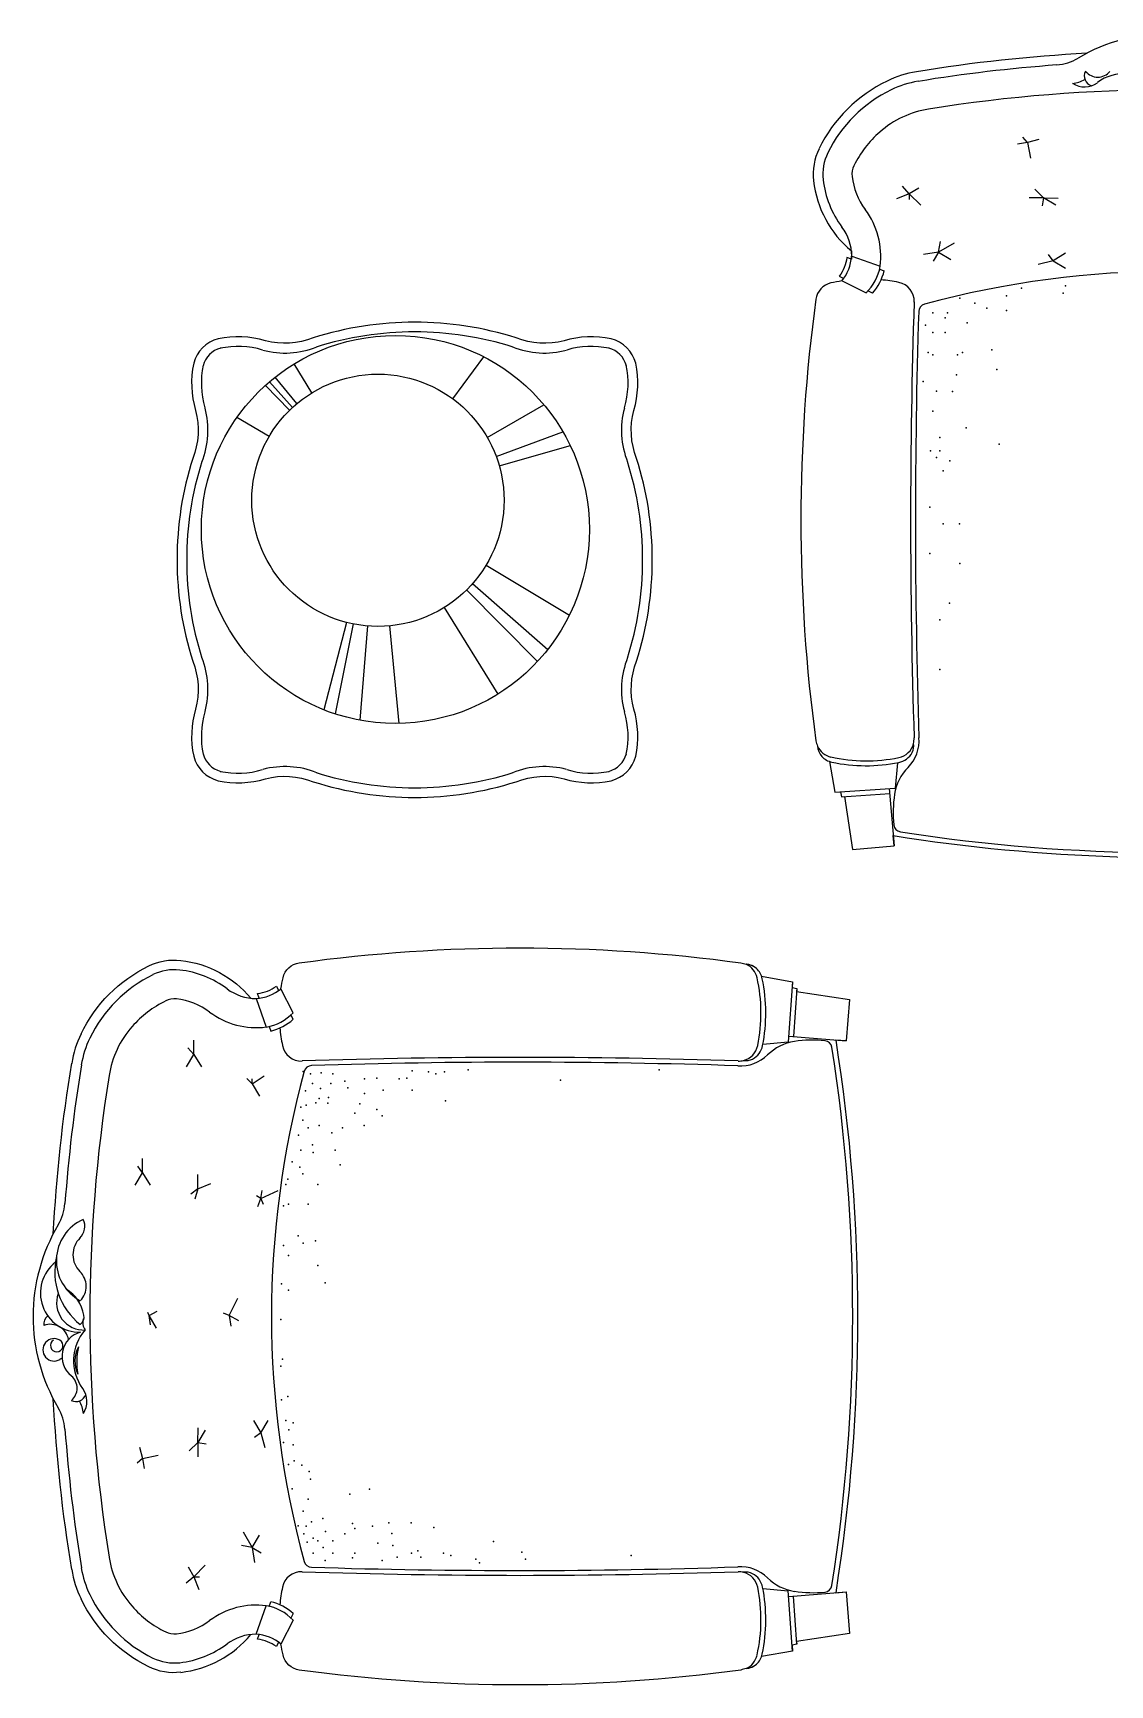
# Model space of a CAD drawing. Header units: inches. Extents: x 4.9 to 47.4, y 12.3 to 37.1.
# Drawn here: x 42.473 to 43.583, y 21.846 to 23.549 of the extents above; entities that cross this region are included whole.
import ezdxf

# ---------------------------------------------------------------- set-up
doc = ezdxf.new("R2010")
doc.units = ezdxf.units.IN
doc.header["$MEASUREMENT"] = 0
doc.layers.add('02', color=2, linetype='Continuous')

msp = doc.modelspace()

# ---------------------------------------------------------------- linework, layer by layer
at = {"layer": '02'}
for p, q in [((43.4985, 23.4358, -0.1), (43.4882, 23.4343, -0.1)), ((43.4985, 23.4358, -0.1), (43.4937, 23.4414, -0.1)), ((43.5102, 23.4389, -0.1), (43.4985, 23.4358, -0.1)), ((43.4985, 23.4358, -0.1), (43.5017, 23.4199, -0.1)), ((43.3765, 23.3829, -0.1), (43.3697, 23.3908, -0.1)), ((43.3865, 23.3889, -0.1), (43.3765, 23.3829, -0.1)), ((43.5149, 23.3789, -0.1), (43.5061, 23.388, -0.1)), ((43.3765, 23.3829, -0.1), (43.3633, 23.378, -0.1)), ((43.3765, 23.3829, -0.1), (43.3766, 23.3771, -0.1)), ((43.3765, 23.3829, -0.1), (43.3886, 23.3715, -0.1)), ((43.5149, 23.3789, -0.1), (43.5, 23.3789, -0.1)), ((43.5149, 23.3789, -0.1), (43.5135, 23.3705, -0.1)), ((43.5149, 23.3789, -0.1), (43.5301, 23.3785, -0.1)), ((43.5276, 23.3713, -0.1), (43.5149, 23.3789, -0.1)), ((43.4067, 23.3228, -0.1), (43.4089, 23.3339, -0.1)), ((43.3172, 23.3188, -0.1), (43.3465, 23.3084, -0.1)), ((43.4067, 23.3228, -0.1), (43.3913, 23.3206, -0.1)), ((43.4067, 23.3228, -0.1), (43.4012, 23.3136, -0.1)), ((43.4227, 23.3321, -0.1), (43.4067, 23.3228, -0.1)), ((43.4067, 23.3228, -0.1), (43.4194, 23.3152, -0.1)), ((43.5249, 23.314, -0.1), (43.5201, 23.3205, -0.1)), ((43.5377, 23.3217, -0.1), (43.5249, 23.314, -0.1)), ((43.3459, 23.3055, -0.1), (43.3507, 23.3038, -0.1)), ((43.5249, 23.314, -0.1), (43.5096, 23.31, -0.1)), ((43.5249, 23.314, -0.1), (43.5377, 23.3064, -0.1)), ((43.3317, 23.2808, -0.1), (43.3071, 23.2932, -0.1)), ((43.3386, 23.2807, -0.1), (43.334, 23.283, -0.1)), ((42.9061, 23.1716, -0.1), (42.9381, 23.2149, -0.1)), ((42.7607, 23.1778, -0.1), (42.7424, 23.2076, -0.1)), ((42.7378, 23.1599, -0.1), (42.7128, 23.1854, -0.1)), ((42.7409, 23.1629, -0.1), (42.7169, 23.1891, -0.1)), ((42.7454, 23.1669, -0.1), (42.7228, 23.1939, -0.1)), ((42.9414, 23.1319, -0.1), (43, 23.1656, -0.1)), ((42.7167, 23.133, -0.1), (42.6835, 23.1525, -0.1)), ((42.9506, 23.1123, -0.1), (43.0195, 23.1378, -0.1)), ((42.9538, 23.1026, -0.1), (43.0272, 23.1234, -0.1)), ((42.9403, 23.0002, -0.1), (43.0263, 22.9487, -0.1)), ((42.9264, 22.9813, -0.1), (43.0039, 22.9132, -0.1)), ((42.9202, 22.9747, -0.1), (42.9933, 22.9009, -0.1)), ((42.7964, 22.9412, -0.1), (42.7732, 22.851, -0.1)), ((42.8972, 22.9566, -0.1), (42.9526, 22.8673, -0.1)), ((42.8032, 22.9396, -0.1), (42.7846, 22.8469, -0.1)), ((42.8181, 22.9375, -0.1), (42.8102, 22.8404, -0.1)), ((42.8409, 22.9376, -0.1), (42.8504, 22.837, -0.1)), ((43.3643, 22.7964, -0.1), (43.3619, 22.7701, -0.1)), ((43.2999, 22.766, -0.1), (43.3619, 22.7701, -0.1)), ((43.3068, 22.7615, -0.1), (43.3564, 22.7648, -0.1)), ((43.356, 22.7698, -0.1), (43.3609, 22.7107, -0.1)), ((43.2561, 22.5707, -0.1), (43.2519, 22.5087, -0.1)), ((42.7033, 22.5534, -0.1), (42.7137, 22.524, -0.1)), ((42.7413, 22.5388, -0.1), (42.7289, 22.5635, -0.1)), ((43.2606, 22.5638, -0.1), (43.2573, 22.5141, -0.1)), ((42.7414, 22.532, -0.1), (42.7391, 22.5366, -0.1)), ((42.7166, 22.5247, -0.1), (42.7183, 22.5199, -0.1)), ((42.6392, 22.4956, -0.1), (42.6328, 22.5024, -0.1)), ((42.6392, 22.4956, -0.1), (42.6392, 22.5105, -0.1)), ((43.2257, 22.5063, -0.1), (43.2519, 22.5087, -0.1)), ((43.2523, 22.5146, -0.1), (43.3114, 22.5097, -0.1)), ((42.6315, 22.4829, -0.1), (42.6392, 22.4956, -0.1)), ((42.6392, 22.4956, -0.1), (42.6468, 22.4829, -0.1)), ((42.6992, 22.4654, -0.1), (42.6936, 22.4708, -0.1)), ((42.6992, 22.4654, -0.1), (42.7117, 22.4737, -0.1)), ((42.6992, 22.4654, -0.1), (42.6992, 22.4706, -0.1)), ((42.6992, 22.4654, -0.1), (42.7069, 22.4527, -0.1)), ((42.5863, 22.3736, -0.1), (42.5812, 22.3804, -0.1)), ((42.5863, 22.3736, -0.1), (42.5863, 22.3885, -0.1)), ((42.5787, 22.3609, -0.1), (42.5863, 22.3736, -0.1)), ((42.5863, 22.3736, -0.1), (42.5939, 22.3609, -0.1)), ((42.6432, 22.3573, -0.1), (42.6432, 22.3721, -0.1)), ((42.6432, 22.3573, -0.1), (42.6566, 22.3627, -0.1)), ((42.6432, 22.3573, -0.1), (42.6361, 22.3517, -0.1)), ((42.6432, 22.3573, -0.1), (42.6401, 22.3464, -0.1)), ((42.7081, 22.3472, -0.1), (42.7038, 22.3498, -0.1)), ((42.705, 22.3391, -0.1), (42.7081, 22.3472, -0.1)), ((42.7081, 22.3472, -0.1), (42.7094, 22.3556, -0.1)), ((42.7081, 22.3472, -0.1), (42.7261, 22.3555, -0.1)), ((42.7081, 22.3472, -0.1), (42.7106, 22.3415, -0.1)), ((42.6756, 22.2265, -0.1), (42.6843, 22.2445, -0.1)), ((42.5931, 22.2265, -0.1), (42.5917, 22.2298, -0.1)), ((42.5931, 22.2265, -0.1), (42.6011, 22.2311, -0.1)), ((42.6007, 22.2137, -0.1), (42.5931, 22.2265, -0.1)), ((42.5943, 22.2168, -0.1), (42.5931, 22.2265, -0.1)), ((42.6756, 22.2265, -0.1), (42.6697, 22.229, -0.1)), ((42.6756, 22.2265, -0.1), (42.6772, 22.2155, -0.1)), ((42.6855, 22.221, -0.1), (42.6756, 22.2265, -0.1)), ((42.6432, 22.0957, -0.1), (42.6436, 22.1109, -0.1)), ((42.6508, 22.1084, -0.1), (42.6432, 22.0957, -0.1)), ((42.7004, 22.1184, -0.1), (42.7081, 22.1057, -0.1)), ((42.7081, 22.1057, -0.1), (42.7157, 22.1184, -0.1)), ((42.5832, 22.091, -0.1), (42.5863, 22.0793, -0.1)), ((42.6432, 22.0957, -0.1), (42.6341, 22.0869, -0.1)), ((42.6432, 22.0957, -0.1), (42.6432, 22.0808, -0.1)), ((42.6432, 22.0957, -0.1), (42.6516, 22.0943, -0.1)), ((42.7081, 22.1057, -0.1), (42.7016, 22.1008, -0.1)), ((42.7081, 22.1057, -0.1), (42.7121, 22.0904, -0.1)), ((42.5863, 22.0793, -0.1), (42.5807, 22.0745, -0.1)), ((42.5863, 22.0793, -0.1), (42.6022, 22.0825, -0.1)), ((42.5863, 22.0793, -0.1), (42.5878, 22.069, -0.1)), ((42.6992, 21.9875, -0.1), (42.6882, 21.9896, -0.1)), ((42.69, 22.0035, -0.1), (42.6992, 21.9875, -0.1)), ((42.6992, 21.9875, -0.1), (42.7069, 22.0002, -0.1)), ((42.6992, 21.9875, -0.1), (42.7015, 21.9721, -0.1)), ((42.6992, 21.9875, -0.1), (42.7085, 21.982, -0.1)), ((42.6392, 21.9573, -0.1), (42.6313, 21.9505, -0.1)), ((42.6332, 21.9673, -0.1), (42.6392, 21.9573, -0.1)), ((42.6392, 21.9573, -0.1), (42.6506, 21.9693, -0.1)), ((42.6392, 21.9573, -0.1), (42.645, 21.9573, -0.1)), ((42.6392, 21.9573, -0.1), (42.6441, 21.9441, -0.1)), ((43.2257, 21.9451, -0.1), (43.2519, 21.9427, -0.1)), ((43.2561, 21.8806, -0.1), (43.2519, 21.9427, -0.1)), ((43.2523, 21.9368, -0.1), (43.3114, 21.9417, -0.1)), ((43.2606, 21.8876, -0.1), (43.2573, 21.9372, -0.1)), ((42.7033, 21.898, -0.1), (42.7137, 21.9273, -0.1)), ((42.7166, 21.9267, -0.1), (42.7183, 21.9314, -0.1)), ((42.7414, 21.9194, -0.1), (42.7391, 21.9147, -0.1)), ((42.7413, 21.9125, -0.1), (42.7289, 21.8879, -0.1))]:
    msp.add_line(p, q, dxfattribs=at)
at = {"layer": '02', "elevation": -0.1}
for points in [[(43.5597, 23.5279, 0.027469), (43.384, 23.5089)], [(43.384, 23.5089, 0.072741), (43.3537, 23.4993, 0.167894), (43.2836, 23.4296, 0.142757)], [(43.2779, 23.3965, 0.19374), (43.3169, 23.3242, -0.06219), (43.3169, 23.3157), (43.3121, 23.3174, -0.130431), (43.3044, 23.298), (43.309, 23.2957, -0.016653)], [(43.3071, 23.2932, 0.017245), (43.2958, 23.2911, 0.313331), (43.2803, 23.2743, 0.06785), (43.2803, 22.8192, 0.019914), (43.2819, 22.8137, 0.161289), (43.2863, 22.803, 0.120578)], [(43.2942, 22.7978), (43.2999, 22.766), (43.3058, 22.7664), (43.3068, 22.7615), (43.3098, 22.7617), (43.3181, 22.7072), (43.3609, 22.7107), (43.36, 22.7214, 0.064151), (43.8223, 22.7075, -0.049136), (44.0184, 22.7075, 0.04905), (44.3727, 22.7075, -0.048963), (44.5681, 22.7075, 0.064064), (45.0298, 22.7214), (45.0289, 22.7107), (45.0717, 22.7072), (45.08, 22.7617), (45.083, 22.7615), (45.084, 22.7664), (45.0899, 22.766), (45.0956, 22.7978, 0.120578)], [(42.7289, 22.5635, -0.017245), (42.731, 22.5748, -0.313331), (42.7478, 22.5902, -0.06785), (43.2029, 22.5902, -0.019914), (43.2083, 22.5887, -0.219294), (43.2191, 22.5843, -0.120578)], [(42.5228, 22.5169, -0.167894), (42.5925, 22.587, -0.142757), (42.6256, 22.5927, -0.19374), (42.6979, 22.5537, 0.027)], [(43.2243, 22.5763), (43.2561, 22.5707), (43.2557, 22.5648), (43.2606, 22.5638), (43.2604, 22.5608), (43.3149, 22.5525), (43.3114, 22.5097), (43.3007, 22.5106, -0.079194), (43.3007, 21.9408), (43.3114, 21.9417), (43.3149, 21.8989), (43.2604, 21.8906), (43.2606, 21.8876), (43.2557, 21.8866), (43.2561, 21.8806), (43.2243, 21.875, -0.120578)], [(42.7064, 22.5537), (42.7047, 22.5585, 0.130431), (42.7241, 22.5661), (42.7264, 22.5616, 0.016653)], [(42.4942, 22.3109, -0.027469), (42.5132, 22.4866, -0.072675)], [(42.5132, 21.9648, -0.027469), (42.4942, 22.1404, -0.245384)], [(42.6256, 21.8587, -0.142757), (42.5925, 21.8644, -0.167894), (42.5228, 21.9344, -0.072675)], [(42.7264, 21.8897), (42.7241, 21.8852, 0.130431), (42.7047, 21.8928), (42.7064, 21.8977, 0.016851)], [(43.2191, 21.8671, -0.219294), (43.2083, 21.8627, -0.019914), (43.2029, 21.8611, -0.06785), (42.7478, 21.8611, -0.313331), (42.731, 21.8766, -0.017245), (42.7289, 21.8879, 0.016653)]]:
    msp.add_lwpolyline(points, format="xyb", dxfattribs=at)
msp.add_lwpolyline([(42.6389, 23.2083, 0.125605), (42.6409, 23.1597, -0.161116), (42.6379, 23.1103, 0.15474), (42.6379, 22.9012, -0.161116), (42.6409, 22.8518, 0.125605), (42.6389, 22.8031, 0.268805), (42.6641, 22.7779, 0.125605), (42.7128, 22.7799, -0.161116), (42.7622, 22.7769, 0.15474), (42.9713, 22.7769, -0.161116), (43.0207, 22.7799, 0.125605), (43.0693, 22.7779, 0.268805), (43.0946, 22.8031, 0.125605), (43.0926, 22.8518, -0.161116), (43.0955, 22.9012, 0.15474), (43.0955, 23.1103, -0.161116), (43.0926, 23.1597, 0.125605), (43.0946, 23.2083, 0.268805), (43.0693, 23.2336, 0.125605), (43.0207, 23.2315, -0.161116), (42.9713, 23.2345, 0.15474), (42.7622, 23.2345, -0.161116), (42.7128, 23.2315, 0.125605), (42.6641, 23.2336, 0.268805)], format="xyb", close=True, dxfattribs=at)
at = {"layer": '02'}
for centre, radius in [((42.8468, 23.037, -0.1), 0.2), ((42.8288, 23.0671, -0.1), 0.13)]:
    msp.add_circle(centre, radius, dxfattribs=at)
for centre, radius, start, end in [((43.6449, 23.3647, -0.1), 0.1841, 59.2015, 120.7985), ((43.525, 23.5658, -0.1), 0.05, 274.1685, 300.7985), ((43.6449, 21.9209, -0.1), 1.5992, 94.1685, 99.3301), ((43.5675, 23.5044, -0.1), 0.0105, 151.9831, 252.6132), ((43.5709, 23.5195, -0.1), 0.0162, 219.0843, 320.9157), ((43.5991, 23.4595, -0.1), 0.0477, 48.1484, 126.8084), ((43.4195, 23.3631, -0.1), 0.1413, 115.8024, 153.9254), ((43.4015, 23.4003, -0.1), 0.1, 99.1607, 115.8024), ((43.6449, 21.9216, -0.1), 1.5686, 80.8888, 99.1112), ((43.5411, 23.5318, -0.1), 0.0351, 276.1989, 298.163), ((43.5573, 23.5154, -0.1), 0.0222, 236.1988, 306.8084), ((43.4121, 23.3716, -0.1), 0.1, 98.9457, 131.29), ((43.4195, 23.3631, -0.1), 0.1113, 131.29, 153.9254), ((43.3375, 23.4032, -0.1), 0.06, 153.9254, 186.4233), ((43.3375, 23.4032, -0.1), 0.05, 153.9254, 186.4233), ((43.3375, 23.4032, -0.1), 0.02, 153.9254, 186.4233), ((43.3872, 23.4088, -0.1), 0.07, 186.4233, 216.8699), ((43.3872, 23.4088, -0.1), 0.1, 186.4233, 216.8699), ((43.2672, 23.3188, -0.1), 0.08, 352.5534, 36.8699), ((43.2672, 23.3188, -0.1), 0.05, 0, 36.8699), ((43.2715, 23.322, -0.1), 0.0458, 321.0012, 355.9334), ((43.2976, 23.3168, -0.1), 0.0497, 313.4723, 350.2847), ((43.2976, 23.3168, -0.1), 0.0547, 318.6126, 346.214), ((43.6449, 22.3421, -0.1), 0.9609, 74.2963, 105.245), ((43.3322, 23.1281, -0.1), 0.167, 78.4387, 84.761), ((43.3617, 23.2721, -0.1), 0.02, 358.1031, 78.4387), ((50.2168, 23.0468, -0.1), 6.8389, 178.11693, 181.88307), ((43.3943, 23.2615, -0.1), 0.008, 105.245, 178.197), ((50.2168, 23.0468, -0.1), 6.8339, 178.19704, 181.88307), ((42.8667, 22.9048, -0.1), 0.3359, 72.4076, 107.5924), ((42.6733, 23.1992, -0.1), 0.0256, 104.9085, 165.0915), ((42.6845, 23.1372, -0.1), 0.0885, 73.3188, 101.9554), ((42.733, 23.3077, -0.1), 0.0888, 255.1392, 291.7498), ((43.0005, 23.3077, -0.1), 0.0888, 248.2502, 284.8608), ((43.0489, 23.1372, -0.1), 0.0885, 78.0446, 106.6812), ((43.0602, 23.1992, -0.1), 0.0256, 14.9085, 75.0915), ((42.7353, 23.1879, -0.1), 0.0885, 168.0446, 196.6812), ((42.9982, 23.1879, -0.1), 0.0885, 343.3188, 11.9554), ((42.5648, 23.1394, -0.1), 0.0888, 338.2502, 14.8608), ((43.1687, 23.1394, -0.1), 0.0888, 165.1392, 201.7498), ((42.9676, 23.0057, -0.1), 0.3359, 162.4076, 197.5924), ((42.7658, 23.0057, -0.1), 0.3359, 342.4076, 17.5924), ((42.5648, 22.872, -0.1), 0.0888, 345.1392, 21.7498), ((43.1687, 22.872, -0.1), 0.0888, 158.2502, 194.8608), ((42.7353, 22.8235, -0.1), 0.0885, 163.3188, 191.9554), ((42.9982, 22.8235, -0.1), 0.0885, 348.0446, 16.6812), ((43.3475, 22.8193, -0.1), 0.0392, 315.1953, 4.297), ((43.3347, 22.8244, -0.1), 0.047, 350.1927, 357.1697), ((42.6733, 22.8123, -0.1), 0.0256, 194.9085, 255.0915), ((43.0602, 22.8123, -0.1), 0.0256, 284.9085, 345.0915), ((43.3002, 22.8219, -0.1), 0.02, 204.1365, 257.409), ((43.3617, 22.8214, -0.1), 0.02, 281.5613, 345.4655), ((43.3618, 22.8163, -0.1), 0.02, 281.2412, 332.5171), ((43.3653, 22.8141, -0.1), 0.0159, 333.9399, 8.3258), ((42.6845, 22.8742, -0.1), 0.0885, 258.0446, 286.6812), ((42.733, 22.7037, -0.1), 0.0888, 68.2502, 104.8608), ((43.0005, 22.7037, -0.1), 0.0888, 75.1392, 111.7498), ((43.0489, 22.8742, -0.1), 0.0885, 253.3188, 281.9554), ((43.3009, 22.8167, -0.1), 0.02, 223.0588, 258.1122), ((43.3322, 22.9654, -0.1), 0.167, 257.409, 281.5613), ((43.3322, 22.9654, -0.1), 0.172, 258.1122, 281.2412), ((43.4108, 22.7564, -0.1), 0.05, 135.1953, 171.3487), ((42.8667, 23.1066, -0.1), 0.3359, 252.4076, 287.5924), ((43.4839, 22.7453, -0.1), 0.1239, 171.3487, 185.9921), ((43.3686, 22.7332, -0.1), 0.008, 185.9921, 261.1564), ((43.6449, 24.5088, -0.1), 1.805, 261.1564, 278.3116), ((43.2002, 22.5704, -0.1), 0.02, 12.591, 65.8635), ((43.2071, 22.5703, -0.1), 0.0185, 49.5496, 86.1987), ((43.2054, 22.5697, -0.1), 0.02, 11.8878, 46.9412), ((42.659, 22.451, -0.1), 0.1413, 116.0746, 154.1976), ((42.6189, 22.5331, -0.1), 0.05, 83.5767, 116.0746), ((42.6133, 22.4834, -0.1), 0.1, 53.1301, 83.5767), ((43.0567, 22.5384, -0.1), 0.167, 348.4387, 12.591), ((43.0567, 22.5384, -0.1), 0.172, 348.7588, 11.8878), ((42.659, 22.451, -0.1), 0.1113, 116.0746, 138.71), ((42.6189, 22.5331, -0.1), 0.02, 83.5767, 116.0746), ((42.6133, 22.4834, -0.1), 0.07, 53.1301, 83.5767), ((42.7033, 22.6034, -0.1), 0.05, 233.1301, 270), ((42.7001, 22.599, -0.1), 0.0458, 274.0666, 308.9988), ((42.7033, 22.6034, -0.1), 0.08, 233.1301, 277.4466), ((42.7053, 22.573, -0.1), 0.0497, 279.7153, 316.5277), ((42.6218, 22.469, -0.1), 0.11, 154.1976, 170.8393), ((42.6505, 22.4585, -0.1), 0.1, 138.71, 171.0543), ((42.7053, 22.573, -0.1), 0.0547, 283.786, 311.3874), ((42.894, 22.5384, -0.1), 0.167, 185.239, 191.5613), ((42.6218, 22.469, -0.1), 0.1, 154.1976, 170.8393), ((42.7499, 22.5089, -0.1), 0.02, 191.5613, 271.8969), ((43.2007, 22.5089, -0.1), 0.02, 284.5345, 348.4387), ((43.2058, 22.5087, -0.1), 0.02, 297.4829, 348.7588), ((43.2657, 22.4597, -0.1), 0.05, 98.6513, 134.8047), ((43.2768, 22.3867, -0.1), 0.1239, 84.0079, 98.6513), ((43.2889, 22.5019, -0.1), 0.008, 8.8436, 84.0079), ((41.5133, 22.2257, -0.1), 1.805, 351.1564, 8.8436), ((44.1012, 22.2257, -0.1), 1.5992, 170.6699, 175.8315), ((42.9753, 15.6538, -0.1), 6.8389, 88.11693, 91.88307), ((42.7606, 22.4762, -0.1), 0.008, 91.803, 164.755), ((42.9753, 15.6538, -0.1), 6.8339, 88.11693, 91.80296), ((43.2028, 22.5231, -0.1), 0.0392, 265.703, 314.8047), ((43.1977, 22.5358, -0.1), 0.047, 272.8303, 279.8073), ((43.208, 22.5053, -0.1), 0.0159, 261.6742, 296.0601), ((44.1005, 22.2257, -0.1), 1.5686, 170.8888, 189.1112), ((43.68, 22.2257, -0.1), 0.9609, 164.755, 195.245), ((42.4563, 22.3456, -0.1), 0.05, 329.2015, 355.8315), ((42.6574, 22.2257, -0.1), 0.1841, 149.2015, 210.7985), ((42.5439, 22.283, -0.1), 0.0466, 113.7969, 241.9836), ((42.5099, 22.3185, -0.1), 0.0168, 314.1254, 25.2835), ((42.5384, 22.2892, -0.1), 0.024, 134.1254, 225.8746), ((42.5212, 22.2497, -0.1), 0.0403, 128.0318, 271.167), ((42.5641, 22.2713, -0.1), 0.0684, 166.5151, 232.0591), ((42.5069, 22.2567, -0.1), 0.0212, 315.6601, 45.8746), ((42.5257, 22.2397, -0.1), 0.0281, 160.1882, 272.9582), ((42.487, 22.2203, -0.1), 0.0393, 9.9585, 58.4671), ((42.4944, 22.2181, -0.1), 0.00998, 126.0842, 189.7914), ((42.5158, 22.2253, -0.1), 0.0101, 307.6763, 9.9585), ((42.4908, 22.198, -0.1), 0.0195, 11.5559, 108.9047), ((42.5292, 22.1844, -0.1), 0.026, 105.9171, 230.9157), ((42.5626, 22.1799, -0.1), 0.0477, 138.1484, 216.8084), ((42.5369, 22.2193, -0.1), 0.0124, 162.0788, 217.6576), ((42.495, 22.1912, -0.1), 0.0116, 58.1791, 301.8209), ((42.4977, 22.1956, -0.1), 0.00641, 121.8209, 58.1791), ((42.5485, 22.1795, -0.1), 0.032, 152.7801, 204.5953), ((42.5952, 22.1785, -0.1), 0.0768, 168.1887, 189.1867), ((42.4908, 22.198, -0.1), 0.0195, 301.8209, 309.4577), ((42.5026, 22.1516, -0.1), 0.0162, 309.0843, 50.9157), ((42.5177, 22.1483, -0.1), 0.0105, 241.9831, 342.6132), ((42.5067, 22.138, -0.1), 0.0222, 326.1988, 36.8084), ((42.4563, 22.1058, -0.1), 0.05, 4.1685, 30.7985), ((42.4903, 22.1219, -0.1), 0.0351, 6.1989, 28.163), ((44.1012, 22.2257, -0.1), 1.5992, 184.1685, 189.3301), ((42.6505, 21.9928, -0.1), 0.1, 188.9457, 221.29), ((42.7606, 21.9751, -0.1), 0.008, 195.245, 268.197), ((42.6218, 21.9823, -0.1), 0.11, 189.1607, 205.8024), ((42.6218, 21.9823, -0.1), 0.1, 189.1607, 205.8024), ((42.7499, 21.9424, -0.1), 0.02, 88.1031, 168.4387), ((42.9753, 28.7976, -0.1), 6.8389, 268.11693, 271.88307), ((42.9753, 28.7976, -0.1), 6.8339, 268.19704, 271.88307), ((43.2028, 21.9283, -0.1), 0.0392, 45.1953, 94.297), ((43.1977, 21.9155, -0.1), 0.047, 80.1927, 87.1697), ((43.208, 21.9461, -0.1), 0.0159, 63.9399, 98.3258), ((43.2007, 21.9424, -0.1), 0.02, 11.5613, 75.4655), ((43.2058, 21.9426, -0.1), 0.02, 11.2412, 62.5171), ((43.2657, 21.9916, -0.1), 0.05, 225.1953, 261.3487), ((42.659, 22.0003, -0.1), 0.1413, 205.8024, 243.9254), ((42.894, 21.913, -0.1), 0.167, 168.4387, 174.761), ((43.0567, 21.913, -0.1), 0.167, 347.409, 11.5613), ((43.0567, 21.913, -0.1), 0.172, 348.1122, 11.2412), ((43.2768, 22.0647, -0.1), 0.1239, 261.3487, 275.9921), ((43.2889, 21.9494, -0.1), 0.008, 275.9921, 351.1564), ((42.659, 22.0003, -0.1), 0.1113, 221.29, 243.9254), ((42.7033, 21.848, -0.1), 0.08, 82.5534, 126.8699), ((42.7053, 21.8784, -0.1), 0.0497, 43.4723, 80.2847), ((42.7053, 21.8784, -0.1), 0.0547, 48.6126, 76.214), ((42.6133, 21.968, -0.1), 0.07, 276.4233, 306.8699), ((42.6189, 21.9183, -0.1), 0.02, 243.9254, 276.4233), ((42.6133, 21.968, -0.1), 0.1, 276.4233, 306.8699), ((42.6133, 21.968, -0.1), 0.11, 276.4233, 320.2819), ((42.7033, 21.848, -0.1), 0.05, 90, 126.8699), ((42.7001, 21.8523, -0.1), 0.0458, 51.0012, 85.9334), ((42.6189, 21.9183, -0.1), 0.05, 243.9254, 276.4233), ((43.2002, 21.8809, -0.1), 0.02, 294.1365, 347.409), ((43.2054, 21.8817, -0.1), 0.02, 313.0588, 348.1122), ((43.2071, 21.8811, -0.1), 0.0185, 273.8013, 310.4504)]:
    msp.add_arc(centre, radius, start, end, dxfattribs=at)
for p in [(43.4921, 23.2856, -0.1), (43.5377, 23.2881, -0.1), (43.4288, 23.2754, -0.1), (43.444, 23.2704, -0.1), (43.4567, 23.2653, -0.1), (43.4769, 23.278, -0.1), (43.5352, 23.2805, -0.1), (43.4009, 23.2602, -0.1), (43.4136, 23.2551, -0.1), (43.4161, 23.2602, -0.1), (43.4364, 23.2501, -0.1), (43.4769, 23.2627, -0.1), (43.3933, 23.2475, -0.1), (43.4009, 23.2399, -0.1), (43.4136, 23.2399, -0.1), (43.3959, 23.2196, -0.1), (43.4009, 23.2171, -0.1), (43.4263, 23.2171, -0.1), (43.4313, 23.2196, -0.1), (43.4617, 23.2222, -0.1), (43.4251, 23.1965, -0.1), (43.4668, 23.2019, -0.1), (43.391, 23.1897, -0.1), (43.4046, 23.1795, -0.1), (43.4212, 23.1791, -0.1), (43.4009, 23.1588, -0.1), (43.4081, 23.1317, -0.1), (43.4353, 23.1419, -0.1), (43.3984, 23.1182, -0.1), (43.4081, 23.118, -0.1), (43.4694, 23.1248, -0.1), (43.4046, 23.1112, -0.1), (43.4116, 23.0975, -0.1), (43.4184, 23.1078, -0.1), (43.3978, 23.06, -0.1), (43.4116, 23.0429, -0.1), (43.4285, 23.0429, -0.1), (43.3978, 23.0122, -0.1), (43.4286, 23.002, -0.1), (43.4182, 22.961, -0.1), (43.4081, 22.9439, -0.1), (43.4081, 22.8927, -0.1), (42.7517, 22.4783, -0.1), (42.7593, 22.4758, -0.1), (42.7614, 22.4657, -0.1), (42.7703, 22.4767, -0.1), (42.7802, 22.4657, -0.1), (42.7822, 22.4758, -0.1), (42.7948, 22.4682, -0.1), (42.8151, 22.4707, -0.1), (42.8278, 22.4712, -0.1), (42.8506, 22.4707, -0.1), (42.8587, 22.4712, -0.1), (42.8642, 22.4789, -0.1), (42.8808, 22.4778, -0.1), (42.8886, 22.4756, -0.1), (42.8974, 22.4778, -0.1), (42.9217, 22.48, -0.1), (43.0171, 22.4691, -0.1), (43.1189, 22.48, -0.1), (42.7543, 22.4581, -0.1), (42.7681, 22.4502, -0.1), (42.7695, 22.4606, -0.1), (42.778, 22.4513, -0.1), (42.7979, 22.4612, -0.1), (42.8151, 22.4555, -0.1), (42.8344, 22.459, -0.1), (42.8642, 22.459, -0.1), (42.8985, 22.448, -0.1), (42.7493, 22.4413, -0.1), (42.7548, 22.4436, -0.1), (42.7648, 22.4458, -0.1), (42.7771, 22.4454, -0.1), (42.805, 22.4352, -0.1), (42.8101, 22.4447, -0.1), (42.8278, 22.4391, -0.1), (42.8333, 22.4325, -0.1), (42.7515, 22.4281, -0.1), (42.7568, 22.42, -0.1), (42.7681, 22.4226, -0.1), (42.7813, 22.4148, -0.1), (42.7923, 22.42, -0.1), (42.8145, 22.4226, -0.1), (42.7471, 22.4126, -0.1), (42.7492, 22.3972, -0.1), (42.7614, 22.4027, -0.1), (42.7847, 22.3972, -0.1), (42.7404, 22.385, -0.1), (42.7482, 22.3795, -0.1), (42.7619, 22.3947, -0.1), (42.7898, 22.382, -0.1), (42.736, 22.3673, -0.1), (42.7515, 22.3728, -0.1), (42.734, 22.3618, -0.1), (42.767, 22.3618, -0.1), (42.7316, 22.3397, -0.1), (42.7365, 22.3415, -0.1), (42.7568, 22.3415, -0.1), (42.7316, 22.2988, -0.1), (42.7467, 22.3086, -0.1), (42.7517, 22.301, -0.1), (42.7644, 22.3035, -0.1), (42.7365, 22.2883, -0.1), (42.767, 22.2782, -0.1), (42.7746, 22.2604, -0.1), (42.7294, 22.2591, -0.1), (42.7365, 22.2528, -0.1), (42.7289, 22.2224, -0.1), (42.7305, 22.1817, -0.1), (42.7289, 22.1743, -0.1), (42.736, 22.143, -0.1), (42.7294, 22.1397, -0.1), (42.734, 22.1185, -0.1), (42.7371, 22.1088, -0.1), (42.7416, 22.116, -0.1), (42.7316, 22.0955, -0.1), (42.7415, 22.0933, -0.1), (42.7365, 22.0729, -0.1), (42.7426, 22.0768, -0.1), (42.7504, 22.0723, -0.1), (42.7581, 22.0657, -0.1), (42.7593, 22.0577, -0.1), (42.7404, 22.048, -0.1), (42.7999, 22.0425, -0.1), (42.8202, 22.0476, -0.1), (42.7517, 22.0248, -0.1), (42.7568, 22.0374, -0.1), (42.7467, 22.0096, -0.1), (42.7548, 22.0094, -0.1), (42.7603, 22.0138, -0.1), (42.772, 22.0172, -0.1), (42.8025, 22.0121, -0.1), (42.805, 22.007, -0.1), (42.8233, 22.0094, -0.1), (42.8399, 22.0127, -0.1), (42.8631, 22.0127, -0.1), (42.8863, 22.0081, -0.1), (42.7526, 22.0016, -0.1), (42.7559, 21.9928, -0.1), (42.7619, 21.9969, -0.1), (42.767, 21.9944, -0.1), (42.7747, 22.0038, -0.1), (42.7822, 21.9944, -0.1), (42.7946, 22.0016, -0.1), (42.8289, 21.9917, -0.1), (42.843, 22.002, -0.1), (42.8443, 21.9895, -0.1), (42.9481, 21.9935, -0.1), (42.7619, 21.9817, -0.1), (42.7725, 21.9873, -0.1), (42.7746, 21.9741, -0.1), (42.7822, 21.9817, -0.1), (42.8025, 21.9766, -0.1), (42.805, 21.9817, -0.1), (42.8333, 21.974, -0.1), (42.8488, 21.9773, -0.1), (42.8633, 21.9817, -0.1), (42.8698, 21.984, -0.1), (42.8731, 21.9773, -0.1), (42.8963, 21.9817, -0.1), (42.9039, 21.9792, -0.1), (42.9299, 21.9754, -0.1), (42.9335, 21.9717, -0.1), (42.9771, 21.9826, -0.1), (42.9808, 21.9754, -0.1), (43.0898, 21.979, -0.1)]:
    msp.add_point(p, dxfattribs=at)

doc.saveas('drawing.dxf')
